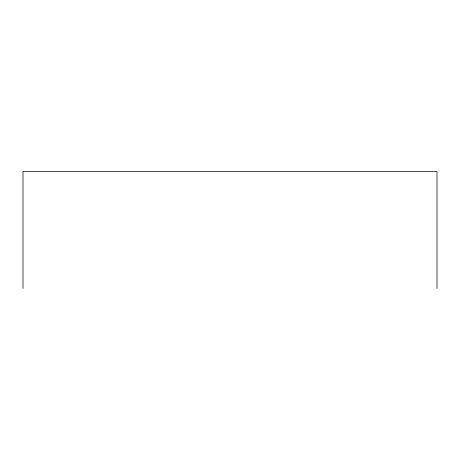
<?xml version="1.0" encoding="UTF-8"?>
<svg xmlns="http://www.w3.org/2000/svg" width="460" height="460" viewBox="0 0 460 460"><rect width="100%" height="100%" fill="white"/><g stroke="black" fill="none" stroke-linecap="round" stroke-linejoin="round"><path stroke-width="0.69" d="M437 288.5L437 171.499L23 171.499L23 288.5"/></g></svg>
